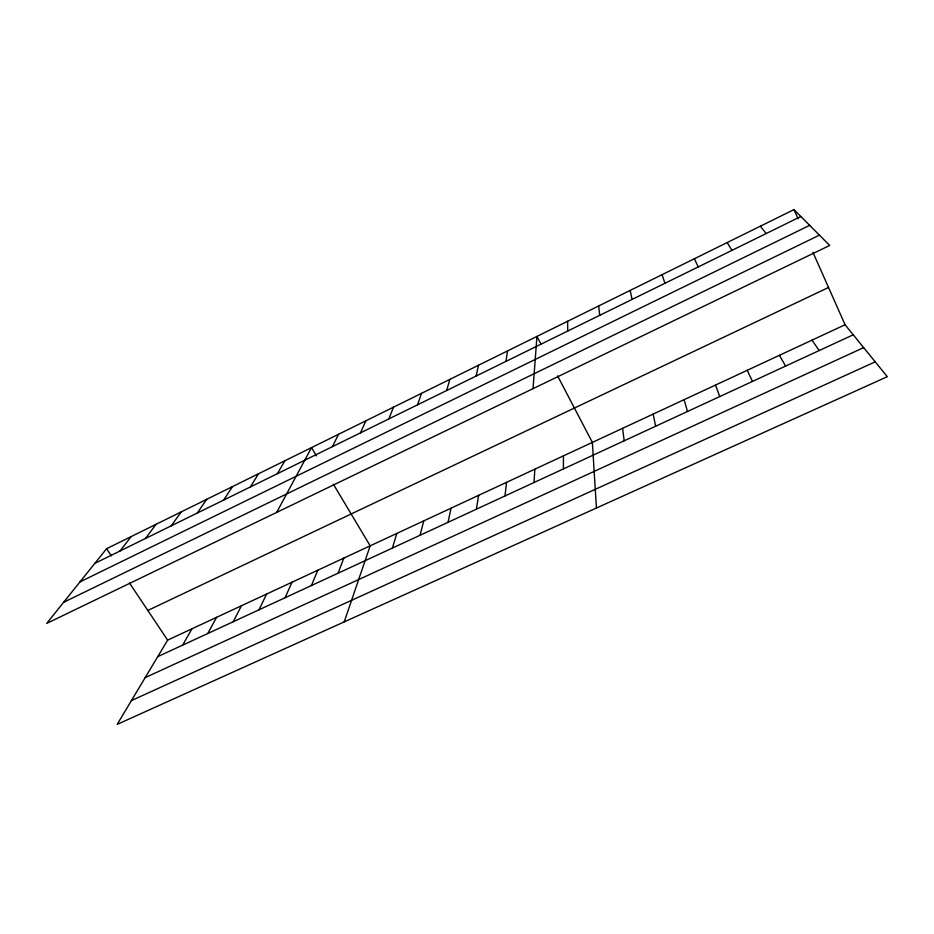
<?xml version="1.0" encoding="UTF-8"?>
<svg xmlns="http://www.w3.org/2000/svg" width="934" height="934" viewBox="0 0 934 934"><rect width="100%" height="100%" fill="white"/><g stroke="black" fill="none" stroke-linecap="round" stroke-linejoin="round"><path stroke-width="1.4" d="M563.412 468.926L563.424 455.874M534.038 482.516L534.82 469.183M533.034 388.649L536.945 336.415L540.949 344.086M505.014 495.954L506.555 482.341M505.959 361.388L507.547 350.915M476.352 509.217L478.64 495.335M448.028 522.316L451.04 508.189M476.13 376.052L478.5 365.241M420.055 535.275L423.767 520.88M446.662 390.517L449.826 379.391M392.408 548.06L396.81 533.431M344.214 621.892L370.168 545.83L333.368 484.186M417.568 404.807L421.491 393.366M338.096 573.196L343.829 558.088M388.836 418.922L393.506 407.177M311.431 585.548L317.793 570.219M360.466 432.862L365.848 420.814M285.057 597.748L292.062 582.197M258.998 609.809L266.61 594.047M332.434 446.639L338.528 434.298M233.243 621.729L241.451 605.757M276.709 512.381L311.536 447.608L316.474 455.885M207.78 633.509L216.571 617.339M182.609 645.161L191.972 628.792M277.398 473.678L284.858 460.777M845.072 324.752L167.641 640.117L117.182 724.387L887.3 376.706L845.072 324.752L812.907 252.273M250.37 486.953L258.496 473.783M223.681 500.064L232.438 486.637M197.296 513.023L206.683 499.34M171.237 525.83L181.219 511.89M145.47 538.486L156.06 524.313M120.019 550.99L131.18 536.583M106.581 548.713L46.7 623.41L829.707 245.444L793.982 209.613L106.581 548.713L111.333 555.823M94.848 563.354L800.858 216.513M79.985 581.894L809.661 225.339M63.652 602.267L819.445 235.146M147.829 610.451L828.528 287.485M157.729 656.672L853.232 334.792M145.179 677.617L863.658 347.611M131.425 700.593L875.205 361.832M760.334 226.203L766.172 233.558M812.031 340.128L819.188 350.554M129.476 582.979L167.641 640.117M727.142 242.583L731.964 250.359M779.435 355.305L785.611 366.093M557.598 375.9L592.366 442.389L596.429 508.026M747.247 370.296L752.465 381.434M694.394 258.741L698.212 266.937M793.982 209.613L798.01 218.684M715.479 385.077L719.764 396.565M662.066 274.689L664.926 283.294M684.108 399.682L687.494 411.497M630.17 290.416L632.096 299.429M653.146 414.101L655.633 426.243M622.569 428.332L624.192 440.79M598.694 305.955L599.698 315.342M567.615 321.284L567.732 331.045"/></g></svg>
